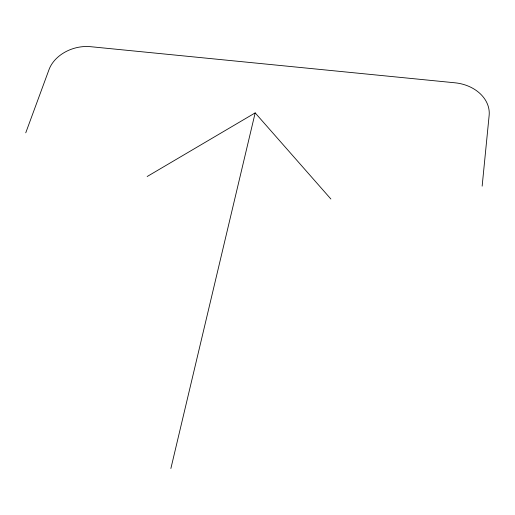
<?xml version="1.0" encoding="UTF-8"?>
<svg xmlns="http://www.w3.org/2000/svg" width="515" height="515" viewBox="0 0 515 515"><rect width="100%" height="100%" fill="white"/><g stroke="black" fill="none" stroke-linecap="round" stroke-linejoin="round"><path stroke-width="0.77" d="M482.149 186.153L489.141 115.45A37.595 29.432 4.4 0 0 454.996 82.806L90.595 46.691A34.518 26.156 -16.3 0 0 49.034 69.564L25.75 132.819M170.871 468.496L255.17 112.894L330.875 199.002M147.161 176.523L255.17 112.894"/></g></svg>
